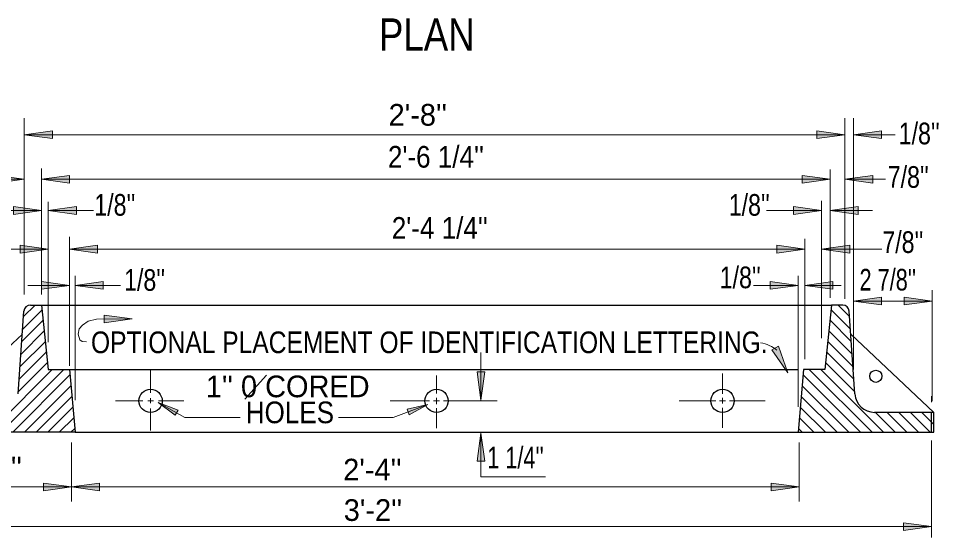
# Model space of a CAD drawing. Extents: x -331 to 37, y -28 to 234.
# Drawn here: x -279.6 to -224.9, y 102.4 to 133.2 of the extents above; entities that cross this region are included whole.
import ezdxf

# ---------------------------------------------------------------- set-up
doc = ezdxf.new("R2010")
doc.units = 0
doc.header["$LTSCALE"] = 0.51
doc.layers.add('1', color=7, linetype='Continuous', lineweight=13)

msp = doc.modelspace()

# ---------------------------------------------------------------- hatches: boundary and pattern name
at = {"layer": '1'}
for points in [[(-279.2015, 126.2975), (-277.5354, 126.5264), (-277.5354, 126.0686)], [(-230.4444, 126.2975), (-232.1104, 126.0686), (-232.1104, 126.5264)], [(-229.9417, 126.2975), (-228.2757, 126.5264), (-228.2757, 126.0686)], [(-279.2015, 123.6567), (-280.8675, 123.4277), (-280.8675, 123.8856)], [(-278.1792, 123.6567), (-276.5132, 123.8856), (-276.5132, 123.4277)], [(-231.324, 123.6567), (-232.9901, 123.4277), (-232.9901, 123.8856)], [(-230.4444, 123.6567), (-228.7783, 123.8856), (-228.7783, 123.4277)], [(-278.1792, 121.8042), (-279.8452, 121.5752), (-279.8452, 122.0331)], [(-277.7738, 121.8042), (-276.1078, 122.0331), (-276.1078, 121.5752)], [(-231.8268, 121.8042), (-233.4928, 121.5752), (-233.4928, 122.0331)], [(-231.324, 121.8042), (-229.658, 122.0331), (-229.658, 121.5752)], [(-277.7738, 119.5067), (-279.4398, 119.2778), (-279.4398, 119.7357)], [(-276.5172, 119.5067), (-274.8512, 119.7357), (-274.8512, 119.2778)], [(-232.832, 119.5067), (-234.4981, 119.2778), (-234.4981, 119.7357)], [(-231.8268, 119.5067), (-230.1607, 119.7357), (-230.1607, 119.2778)], [(-276.5172, 117.36), (-278.1833, 117.1311), (-278.1833, 117.5889)], [(-276.1855, 117.36), (-274.5195, 117.5889), (-274.5195, 117.1311)], [(-233.2275, 117.36), (-234.8935, 117.1311), (-234.8935, 117.5889)], [(-232.832, 117.36), (-231.1659, 117.5889), (-231.1659, 117.1311)], [(-229.9417, 116.4267), (-228.2757, 116.6556), (-228.2757, 116.1977)], [(-225.2652, 116.4267), (-226.9313, 116.1977), (-226.9313, 116.6556)], [(-272.7878, 115.3724), (-274.4528, 115.136), (-274.4549, 115.5938)], [(-233.8305, 112.1593), (-234.7908, 113.5399), (-234.3827, 113.7477)], [(-252.0735, 110.5533), (-252.3024, 112.2193), (-251.8446, 112.2193)], [(-271.242, 110.4107), (-270.0688, 109.9474), (-270.2373, 109.6482)], [(-255.2313, 110.2805), (-256.3426, 109.6839), (-256.4622, 110.0057)], [(-252.0735, 108.59), (-251.8446, 106.924), (-252.3024, 106.924)], [(-276.3995, 105.3983), (-278.0656, 105.1694), (-278.0656, 105.6272)], [(-276.3995, 105.3983), (-274.7335, 105.6272), (-274.7335, 105.1694)], [(-233.1698, 105.3983), (-234.8359, 105.1694), (-234.8359, 105.6272)], [(-225.2922, 103.0443), (-226.9582, 102.8154), (-226.9582, 103.2732)]]:
    msp.add_hatch(color=256, dxfattribs=at).paths.add_polyline_path(points)

# ---------------------------------------------------------------- linework, layer by layer
for p, q in [((-279.2015, 116.8219), (-279.2015, 127.2758)), ((-230.4444, 116.5543), (-230.4444, 127.2758)), ((-229.9417, 112.368), (-229.9417, 127.2758)), ((-279.2015, 126.2975), (-230.4444, 126.2975)), ((-229.9417, 126.2975), (-227.4647, 126.2975)), ((-278.1792, 116.8219), (-278.1792, 124.2868)), ((-231.324, 116.6107), (-231.324, 124.2305)), ((-281.7673, 123.6567), (-279.2015, 123.6567)), ((-278.1792, 123.6567), (-231.324, 123.6567)), ((-230.4444, 123.6567), (-228.0424, 123.6567)), ((-277.7738, 113.9811), (-277.7738, 122.3168)), ((-231.8268, 114.2197), (-231.8268, 122.3732)), ((-281.2127, 121.8042), (-278.1792, 121.8042)), ((-277.7738, 121.8042), (-275.0971, 121.8042)), ((-235.1066, 121.8042), (-231.8268, 121.8042)), ((-231.324, 121.8042), (-228.8127, 121.8042)), ((-276.5172, 112.5866), (-276.5172, 120.2343)), ((-232.832, 112.9852), (-232.832, 120.1217)), ((-282.715, 119.5067), (-277.7738, 119.5067)), ((-276.5172, 119.5067), (-232.832, 119.5067)), ((-231.8268, 119.5067), (-228.248, 119.5067)), ((-276.1855, 110.5534), (-276.1855, 117.9267)), ((-233.2275, 110.1541), (-233.2275, 117.9267)), ((-278.9962, 117.36), (-276.5172, 117.36)), ((-276.1855, 117.36), (-273.489, 117.36)), ((-235.8736, 117.36), (-233.2275, 117.36)), ((-232.832, 117.36), (-230.6742, 117.36)), ((-225.2652, 110.496), (-225.2652, 117.0824)), ((-279.2975, 114.7661), (-278.1497, 115.9139)), ((-279.2475, 115.5078), (-278.5627, 116.1926)), ((-230.1156, 114.7661), (-231.2634, 115.9139)), ((-230.1656, 115.5078), (-230.8503, 116.1926)), ((-229.9417, 116.4267), (-225.2652, 116.4267)), ((-279.3474, 114.0244), (-278.0833, 115.2884)), ((-230.0657, 114.0244), (-231.3297, 115.2884)), ((-279.3972, 113.2827), (-278.0171, 114.663)), ((-230.0158, 113.2827), (-231.396, 114.663)), ((-279.4472, 112.541), (-277.9507, 114.0375)), ((-229.9658, 112.541), (-231.4624, 114.0375)), ((-279.4972, 111.7993), (-277.8843, 113.4122)), ((-252.0735, 110.5533), (-252.0735, 113.3689)), ((-229.9159, 111.7993), (-231.5288, 113.4122)), ((-279.5472, 111.0576), (-277.8181, 112.7867)), ((-229.866, 111.0576), (-231.595, 112.7867)), ((-281.2711, 108.6418), (-277.5437, 112.3692)), ((-280.5793, 108.6418), (-276.852, 112.3692)), ((-271.6951, 110.9723), (-271.6951, 112.3055)), ((-237.7167, 110.9192), (-237.7167, 112.1272)), ((-228.8337, 108.6418), (-232.5611, 112.3692)), ((-228.142, 108.6418), (-231.8693, 112.3692)), ((-279.8876, 108.6418), (-276.4881, 112.0414)), ((-254.7135, 110.9345), (-254.7135, 112.0169)), ((-229.5255, 108.6418), (-232.925, 112.0414)), ((-279.1958, 108.6418), (-276.4316, 111.4062)), ((-230.2172, 108.6418), (-232.9815, 111.4062)), ((-278.504, 108.6418), (-276.375, 110.7709)), ((-273.7903, 110.509), (-272.1619, 110.509)), ((-271.8658, 110.509), (-271.5281, 110.509)), ((-271.6951, 110.3684), (-271.6951, 110.6722)), ((-271.2244, 110.509), (-269.7214, 110.509)), ((-257.4539, 110.5078), (-255.1349, 110.5078)), ((-254.8919, 110.5078), (-254.5313, 110.5078)), ((-254.7135, 110.3192), (-254.7135, 110.6914)), ((-254.2885, 110.5078), (-251.1104, 110.5078)), ((-240.2862, 110.5052), (-238.1076, 110.5052)), ((-237.8912, 110.5052), (-237.5458, 110.5052)), ((-237.7167, 110.3457), (-237.7167, 110.6762)), ((-237.3105, 110.5052), (-235.1848, 110.5052)), ((-230.9091, 108.6418), (-233.0381, 110.7709)), ((-225.2922, 110.4213), (-225.2922, 110.7772)), ((-277.8123, 108.6418), (-276.3185, 110.1357)), ((-271.6951, 108.7503), (-271.6951, 110.0493)), ((-269.6578, 109.519), (-271.242, 110.4107)), ((-257.2783, 109.519), (-255.2313, 110.2805)), ((-254.7135, 108.8871), (-254.7135, 110.0722)), ((-237.7167, 108.9062), (-237.7167, 110.0988)), ((-231.6008, 108.6418), (-233.0946, 110.1357)), ((-277.1205, 108.6418), (-276.2619, 109.5004)), ((-269.6578, 109.519), (-266.3799, 109.519)), ((-257.2783, 109.519), (-260.5387, 109.519)), ((-232.2926, 108.6418), (-233.1512, 109.5004)), ((-227.4502, 108.6418), (-228.6315, 109.8232)), ((-226.7585, 108.6418), (-227.9398, 109.8232)), ((-226.0667, 108.6418), (-227.248, 109.8232)), ((-225.3749, 108.6418), (-226.5562, 109.8232)), ((-225.1532, 109.1118), (-225.8645, 109.8232)), ((-276.4287, 108.6418), (-276.2054, 108.8653)), ((-232.9843, 108.6418), (-233.2077, 108.8653)), ((-276.3995, 104.531), (-276.3995, 108.0434)), ((-233.1698, 104.531), (-233.1698, 108.0434)), ((-225.2922, 102.3922), (-225.2922, 108.1522)), ((-284.2599, 103.0443), (-225.2922, 103.0443))]:
    msp.add_line(p, q, dxfattribs=at)
at = {"layer": '1', "lineweight": 25}
for p, q in [((-278.1792, 116.1926), (-231.2338, 116.1926)), ((-279.5565, 110.9183), (-279.226, 115.8275)), ((-229.8566, 110.9183), (-230.1871, 115.8275)), ((-284.2599, 109.8232), (-279.3177, 114.4663)), ((-225.1532, 109.8232), (-230.0954, 114.4663)), ((-276.5172, 112.3692), (-233.2275, 112.3692)), ((-225.2922, 108.6418), (-225.2922, 109.8232)), ((-225.1532, 109.8036), (-225.1727, 109.8232)), ((-276.1855, 108.6418), (-233.2275, 108.6418))]:
    msp.add_line(p, q, dxfattribs=at)
at = {"layer": '1', "lineweight": 35}
msp.add_line((-266.0911, 110.611), (-264.8073, 112.0242), dxfattribs=at)
at = {"layer": '1'}
for points in [[(-279.2015, 126.2975), (-277.5354, 126.5264), (-277.5354, 126.0686)], [(-230.4444, 126.2975), (-232.1104, 126.0686), (-232.1104, 126.5264)], [(-229.9417, 126.2975), (-228.2757, 126.5264), (-228.2757, 126.0686)], [(-279.2015, 123.6567), (-280.8675, 123.4277), (-280.8675, 123.8856)], [(-278.1792, 123.6567), (-276.5132, 123.8856), (-276.5132, 123.4277)], [(-231.324, 123.6567), (-232.9901, 123.4277), (-232.9901, 123.8856)], [(-230.4444, 123.6567), (-228.7783, 123.8856), (-228.7783, 123.4277)], [(-278.1792, 121.8042), (-279.8452, 121.5752), (-279.8452, 122.0331)], [(-277.7738, 121.8042), (-276.1078, 122.0331), (-276.1078, 121.5752)], [(-231.8268, 121.8042), (-233.4928, 121.5752), (-233.4928, 122.0331)], [(-231.324, 121.8042), (-229.658, 122.0331), (-229.658, 121.5752)], [(-277.7738, 119.5067), (-279.4398, 119.2778), (-279.4398, 119.7357)], [(-276.5172, 119.5067), (-274.8512, 119.7357), (-274.8512, 119.2778)], [(-232.832, 119.5067), (-234.4981, 119.2778), (-234.4981, 119.7357)], [(-231.8268, 119.5067), (-230.1607, 119.7357), (-230.1607, 119.2778)], [(-276.5172, 117.36), (-278.1833, 117.1311), (-278.1833, 117.5889)], [(-276.1855, 117.36), (-274.5195, 117.5889), (-274.5195, 117.1311)], [(-233.2275, 117.36), (-234.8935, 117.1311), (-234.8935, 117.5889)], [(-232.832, 117.36), (-231.1659, 117.5889), (-231.1659, 117.1311)], [(-229.9417, 116.4267), (-228.2757, 116.6556), (-228.2757, 116.1977)], [(-225.2652, 116.4267), (-226.9313, 116.1977), (-226.9313, 116.6556)], [(-272.7878, 115.3724), (-274.4528, 115.136), (-274.4549, 115.5938)], [(-233.8305, 112.1593), (-234.7908, 113.5399), (-234.3827, 113.7477)], [(-252.0735, 110.5533), (-252.3024, 112.2193), (-251.8446, 112.2193)], [(-271.242, 110.4107), (-270.0688, 109.9474), (-270.2373, 109.6482)], [(-255.2313, 110.2805), (-256.3426, 109.6839), (-256.4622, 110.0057)], [(-252.0735, 108.59), (-251.8446, 106.924), (-252.3024, 106.924)], [(-276.3995, 105.3983), (-278.0656, 105.1694), (-278.0656, 105.6272)], [(-276.3995, 105.3983), (-274.7335, 105.6272), (-274.7335, 105.1694)], [(-233.1698, 105.3983), (-234.8359, 105.1694), (-234.8359, 105.6272)], [(-225.2922, 103.0443), (-226.9582, 102.8154), (-226.9582, 103.2732)]]:
    msp.add_lwpolyline(points, close=True, dxfattribs=at)
at = {"layer": '1', "lineweight": 25}
for points in [[(-278.8356, 116.1926), (-278.1792, 116.1926), (-277.7738, 112.3692), (-276.5172, 112.3692), (-276.1855, 108.6418), (-284.2599, 108.6418)], [(-230.5775, 116.1926), (-231.2338, 116.1926), (-231.6393, 112.3692), (-232.8958, 112.3692), (-233.2276, 108.6418), (-225.1532, 108.6418)], [(-225.1532, 108.6418), (-225.1532, 109.8232), (-228.6853, 109.8232)]]:
    msp.add_lwpolyline(points, dxfattribs=at)
at = {"layer": '1'}
for points in [[(-275.5121, 113.9997), (-275.7536, 114.0287), (-275.8985, 114.1253), (-276.0048, 114.4733), (-275.9468, 114.7731), (-275.7439, 115.0051), (-275.4058, 115.2275), (-274.9131, 115.3628), (-272.7878, 115.3724)], [(-248.2343, 105.9924), (-252.0735, 105.9924), (-252.0735, 108.59)], [(-284.2599, 105.3983), (-276.3995, 105.3983), (-233.1698, 105.3983)]]:
    msp.add_lwpolyline(points, dxfattribs=at)
at = {"layer": '1', "lineweight": 25}
for centre, radius in [((-228.6114, 111.9646), 0.3599), ((-271.6962, 110.5055), 0.6905), ((-254.7065, 110.5055), 0.6905), ((-237.7169, 110.5055), 0.6905)]:
    msp.add_circle(centre, radius, dxfattribs=at)
for centre, radius, start, end in [((-278.8356, 115.8012), 0.3913, 90, 176.1564), ((-230.5775, 115.8012), 0.3913, 3.8436, 90), ((-228.6853, 110.9971), 1.174, 183.85159, 270)]:
    msp.add_arc(centre, radius, start, end, dxfattribs=at)
at = {"layer": '1'}
msp.add_arc((-235.6965, 112.0943), 1.8671, 49.42179, 82.5377, dxfattribs=at)

# ---------------------------------------------------------------- texts
for s, height, width, p in [('PLAN', 1.914, 0.85, (-258.1287, 131.2878)), ("1/8''", 1.286, 0.8, (-227.2468, 125.7308)), ("2'-6 1/4''", 1.286, 0.9, (-257.5949, 124.3467)), ("7/8''", 1.286, 0.8, (-227.8987, 123.1497)), ("1/8''", 1.286, 0.8, (-275.04, 121.4942)), ("1/8''", 1.286, 0.8, (-237.3461, 121.4914)), ("2'-4 1/4''", 1.286, 0.9, (-257.3668, 120.1248)), ("7/8''", 1.286, 0.8, (-228.2202, 119.2834)), ("1/8''", 1.286, 0.8, (-273.2732, 117.0368)), ("1/8''", 1.286, 0.8, (-237.8822, 117.1895)), ("2 7/8''", 1.286, 0.75, (-229.577, 117.0542)), ('OPTIONAL PLACEMENT OF IDENTIFICATION LETTERING.', 1.286, 0.85, (-275.2397, 113.3372)), ('HOLES', 1.286, 0.9, (-266.0441, 109.1789)), ("1 1/4''", 1.286, 0.75, (-251.6989, 106.4928))]:
    msp.add_text(s, height=height, dxfattribs=dict(at, width=width)).set_placement(p)
for s, p in [("2'-8''", (-257.556, 126.8389)), ("1'' 0 CORED", (-268.4192, 110.7205)), ("5''", (-280.9572, 105.8996)), ("2'-4''", (-260.2534, 105.7822)), ("3'-2''", (-260.2218, 103.3814))]:
    msp.add_text(s, height=1.286, dxfattribs=at).set_placement(p)

doc.saveas('drawing.dxf')
